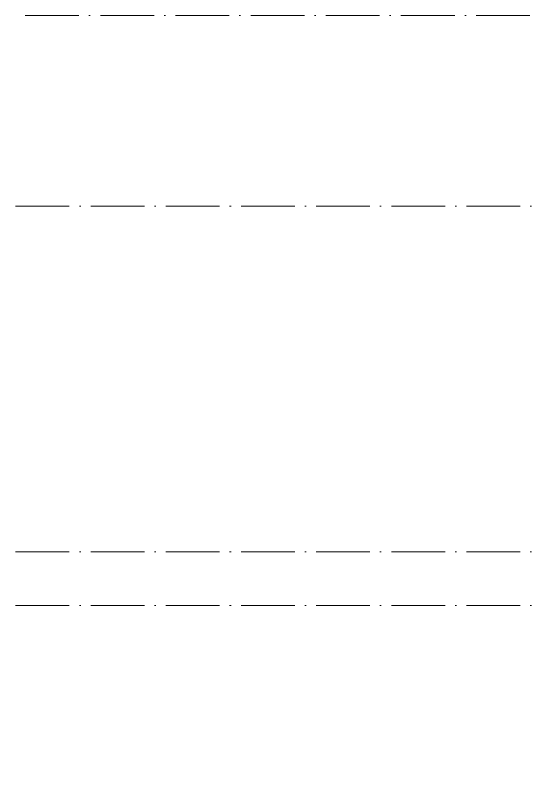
# Model space of a CAD drawing. Header units: millimetres. Extents: x -537608 to 253996, y -217170 to 186033.
# Drawn here: x 6277 to 15867, y 38602 to 53141 of the extents above; entities that cross this region are included whole.
import ezdxf

# ---------------------------------------------------------------- set-up
doc = ezdxf.new("R2010")
doc.units = ezdxf.units.MM
doc.linetypes.add('50_200_ШТРИХ_1Т_ш5_п1_п1_', pattern=[1400, 1000, -200, 0, -200])
doc.layers.add('2) окраска коммуникации', color=152, linetype='Continuous', lineweight=30)
doc.layers.add('Оси-3', color=7, linetype='50_200_ШТРИХ_1Т_ш5_п1_п1_', lineweight=9, true_color=0xaaaaaa)

# ---------------------------------------------------------------- blocks, each defined once
blk = doc.blocks.new('osi')
at = {"layer": 'Оси-3'}
for p, q in [((48058.72818769132, 120505.8139574398), (6276.785662427095, 120505.8139574399)), ((6276.785662427095, 116955.4664726871), (48058.72818769132, 116955.466472687)), ((6276.785662427095, 110505.8139574398), (48058.72818769132, 110505.8139574396)), ((6276.785662427095, 109505.8139574398), (48058.72818769132, 109505.8139574396))]:
    blk.add_line(p, q, dxfattribs=at)

msp = doc.modelspace()

# ---------------------------------------------------------------- hatches: boundary and pattern name
at = {"layer": '2) окраска коммуникации'}
h = msp.add_hatch(dxfattribs=at)
h.set_pattern_fill('ANSI31', color=5, scale=222)
h.set_pattern_definition([(45, (0, 0), (-498.404214719338, 498.404214719338), [])])
edge = h.paths.add_edge_path()
edge.add_spline(control_points=[(14740.99116389477, 31736.4445102989), (15131.77748347353, 31240.35681643861), (15776.04791178787, 31736.4445102989), (16599.86738505098, 31229.80227973987), (17413.1267018388, 31852.55000690371), (18564.36224352219, 31430.34756550891), (19511.70016077696, 31609.73623807146), (20476.37293806579, 31286.18309490895), (21388.18905913481, 31682.37077409297), (23543.86713847145, 31398.15961928468), (25142.84617526643, 31635.87264626403), (26250.61031443463, 31940.75672509093), (27400.66940129618, 31619.34836796951), (28533.81423400342, 31551.7411667431), (29565.48285409156, 31315.11596245063), (30123.59891939349, 30385.51694558747), (30123.59891939349, 28940.75672509092), (30361.14656624105, 27861.69770151714), (29904.50671355799, 27625.07249722467), (30716.3117583564, 26408.14287514926), (29701.55584037141, 25799.6780641115), (30191.82709085871, 24138.02821084659), (29802.83649453707, 23428.15189885441), (30225.65249506501, 22840.75672509095), (31527.92279675254, 22397.14208015159), (31544.83549885568, 23276.03569609497), (32440.76629245911, 23681.6789034534), (32440.76629245911, 25371.85963322863), (31798.52447835193, 25709.89563936065), (32440.76629245911, 26402.86945193144), (31798.52447835193, 27247.96016637643), (32440.76629245912, 27940.93397894723), (31713.9609678362, 28940.75672509092), (32440.76629245911, 29681.82010964223), (31227.86808478368, 30157.82508811708), (31227.86808478368, 29833.93631240167), (30513.16687876754, 30036.75791608088), (30513.16687876755, 30640.75672509107), (30445.51607035496, 31456.50914183562), (30445.51607035497, 31940.75672509092), (30851.10740648513, 33173.15346554713), (30681.98193750461, 33967.53807995748), (30174.60397851211, 34322.47588639613), (29515.01170059131, 34508.39568976883), (28534.07963476144, 34508.39568976883), (27705.36188785988, 34491.4938894622), (26876.64414095855, 34711.21729344805), (26504.56624674029, 35437.99540574686), (26673.69326777174, 36671.82682812889), (27333.28399364161, 37690.75672509093), (29075.87588152476, 37962.48300360166), (29583.25539256842, 39078.00182383752), (29836.94437206467, 40007.60084070067), (30209.020714232, 40328.73574564094), (30039.89524525148, 41292.13836311735), (30834.78758794651, 41325.94196373061), (31646.59418479609, 41511.8617671032), (31578.94337638328, 42796.39859040512), (31038.04887137655, 43395.45751042175), (32188.10640618694, 45068.73643989034), (31139.52353194426, 45744.80845215451), (32188.10640618694, 46708.21176874568), (31443.95061775018, 47654.71258591546), (32440.76629245911, 49192.77641381638), (32440.76629245911, 49192.77641381638), (32173.12445579679, 50384.24497263215), (31479.70832572062, 51550.46989290265), (30312.73808880709, 50908.20148125174), (29331.80602297722, 51415.25549044984), (28164.83578606369, 50823.69247971871), (26507.40029226104, 51651.88069474231), (25492.64282222488, 51347.64828922343), (24241.11062684678, 50603.968376618), (25019.76230561524, 48970.756725091), (24377.08428184874, 47708.09349931765), (25628.61647722684, 46508.06567754888), (24258.69536712649, 44849.756725091), (25459.49100824632, 43415.03552232555), (24359.83478463162, 42498.756725091), (25442.24151102919, 40892.23908326216), (24426.30448206863, 39586.33381495823), (24781.46812213259, 38673.63659840159), (24595.42995104915, 38098.97468886222), (23766.71220414783, 37811.64408364997), (22362.96568984119, 38335.60059226956), (21804.84962453926, 37794.74228334334), (20705.52864398714, 38420.10959380248), (20333.45230182004, 37777.84048303671), (19386.34564019646, 38470.81499472237), (18190.76629245964, 37057.95774037833), (19620.94904588675, 35371.468336944), (19130.4837889974, 34314.54792414117), (19739.33640855784, 33883.756725091), (18927.53136375942, 33370.75672509094), (18927.53136375942, 32481.25978540001), (17828.2119352587, 32396.75078386697), (17506.87214734987, 32802.39399122552), (16796.54331517057, 32430.55438448023), (16289.1638041269, 33123.52889616578), (15578.8349719476, 32633.37598815945), (14834.67918351083, 32447.45618478686), (14740.99116389477, 31736.4445102989)], knot_values=[0, 0, 0, 0, 1, 2, 3, 4, 5, 6, 7, 8, 9, 10, 11, 12, 13, 14, 15, 16, 17, 18, 19, 20, 21, 22, 23, 24, 25, 26, 27, 28, 29, 30, 31, 32, 33, 34, 35, 36, 37, 38, 39, 40, 41, 42, 43, 44, 45, 46, 47, 48, 49, 50, 51, 52, 53, 54, 55, 56, 57, 58, 59, 60, 61, 62, 63, 64, 65, 66, 67, 68, 69, 70, 71, 72, 73, 74, 75, 76, 77, 78, 79, 80, 81, 82, 83, 84, 85, 86, 87, 88, 89, 90, 91, 92, 93, 94, 95, 96, 97, 98, 99, 99, 99, 99], degree=3, periodic=0)
edge = h.paths.add_edge_path(flags=16)
edge.add_arc((22544.98928886915, 33187.72435860254), 1274.567205917258, 125.00000004974521, 234.99999995025502, ccw=False)
edge.add_arc((22480.44887711637, 35183.67976172602), 1162.044431998314, 125.0000000497451, 234.9999999502549, ccw=False)
edge.add_arc((23223.25432581509, 35872.63045756009), 1433.645541916495, 59.43173917583039, 169.4317390763406, ccw=False)
edge.add_arc((22841.3587730449, 35418.21655080371), 2021.488717905952, -53.33912159542018, 56.66087830508968, ccw=False)
edge.add_arc((23105.28765246309, 33225.25789586018), 1102.633641852591, -78.79029658103138, 31.20970331947842, ccw=False)
edge.add_arc((22566.78386672283, 32670.81568058215), 919.0678340200262, 215.000000049745, 324.999999950255, ccw=False)
edge = h.paths.add_edge_path(flags=16)
edge.add_arc((27986.83756570477, 41405.52630285393), 1174.761648407511, 125.0000000497451, 234.9999999502549, ccw=False)
edge.add_arc((28558.59347687719, 44146.69517674956), 2171.587658382488, 125.0000000497451, 234.9999999502549, ccw=False)
edge.add_arc((28227.3881231524, 47231.40584914992), 1594.148746454434, 125.00000004974521, 234.99999995025502, ccw=False)
edge.add_arc((28424.95068807816, 48543.42732456892), 1111.9458483979, 70.31799187557522, 180.3179917760853, ccw=False)
edge.add_arc((28646.74901642844, 48444.58918232478), 1155.950819868962, -27.59113456386177, 82.40886533664792, ccw=False)
edge.add_arc((28769.54780831526, 46621.45089794799), 1572.051704682641, -54.99999995025502, 54.9999999502549, ccw=False)
edge.add_arc((28615.64219952108, 43826.15217625645), 1840.377944830278, -54.9999999502549, 54.99999995025502, ccw=False)
edge.add_arc((28550.27171001673, 41706.07874614431), 1277.401584025117, -81.3467366515178, 28.65326324899212, ccw=False)
edge.add_arc((28027.74221210186, 40943.67040324055), 872.5123162488143, 215.0000000497448, 324.9999999502551, ccw=False)

# ---------------------------------------------------------------- linework, layer by layer
msp.add_open_spline([(14740.99116389477, 31736.4445102989), (15131.77748347353, 31240.35681643861), (15776.04791178787, 31736.4445102989), (16599.86738505098, 31229.80227973987), (17413.1267018388, 31852.55000690371), (18564.36224352219, 31430.34756550891), (19511.70016077696, 31609.73623807146), (20476.37293806579, 31286.18309490895), (21388.18905913481, 31682.37077409297), (23543.86713847145, 31398.15961928468), (25142.84617526643, 31635.87264626403), (26250.61031443463, 31940.75672509093), (27400.66940129618, 31619.34836796951), (28533.81423400342, 31551.7411667431), (29565.48285409156, 31315.11596245063), (30123.59891939349, 30385.51694558747), (30123.59891939349, 28940.75672509092), (30361.14656624105, 27861.69770151714), (29904.50671355799, 27625.07249722467), (30716.3117583564, 26408.14287514926), (29701.55584037141, 25799.6780641115), (30191.82709085871, 24138.02821084659), (29802.83649453707, 23428.15189885441), (30225.65249506501, 22840.75672509095), (31527.92279675254, 22397.14208015159), (31544.83549885568, 23276.03569609497), (32440.76629245911, 23681.6789034534), (32440.76629245911, 25371.85963322863), (31798.52447835193, 25709.89563936065), (32440.76629245911, 26402.86945193144), (31798.52447835193, 27247.96016637643), (32440.76629245912, 27940.93397894723), (31713.9609678362, 28940.75672509092), (32440.76629245911, 29681.82010964223), (31227.86808478368, 30157.82508811708), (31227.86808478368, 29833.93631240167), (30513.16687876754, 30036.75791608088), (30513.16687876755, 30640.75672509107), (30445.51607035496, 31456.50914183562), (30445.51607035497, 31940.75672509092), (30851.10740648513, 33173.15346554713), (30681.98193750461, 33967.53807995748), (30174.60397851211, 34322.47588639613), (29515.01170059131, 34508.39568976883), (28534.07963476144, 34508.39568976883), (27705.36188785988, 34491.4938894622), (26876.64414095855, 34711.21729344805), (26504.56624674029, 35437.99540574686), (26673.69326777174, 36671.82682812889), (27333.28399364161, 37690.75672509093), (29075.87588152476, 37962.48300360166), (29583.25539256842, 39078.00182383752), (29836.94437206467, 40007.60084070067), (30209.020714232, 40328.73574564094), (30039.89524525148, 41292.13836311735), (30834.78758794651, 41325.94196373061), (31646.59418479609, 41511.8617671032), (31578.94337638328, 42796.39859040512), (31038.04887137655, 43395.45751042175), (32188.10640618694, 45068.73643989034), (31139.52353194426, 45744.80845215451), (32188.10640618694, 46708.21176874568), (31443.95061775018, 47654.71258591546), (32440.76629245911, 49192.77641381638), (32440.76629245911, 49192.77641381638), (32173.12445579679, 50384.24497263215), (31479.70832572062, 51550.46989290265), (30312.73808880709, 50908.20148125174), (29331.80602297722, 51415.25549044984), (28164.83578606369, 50823.69247971871), (26507.40029226104, 51651.88069474231), (25492.64282222488, 51347.64828922343), (24241.11062684678, 50603.968376618), (25019.76230561524, 48970.756725091), (24377.08428184874, 47708.09349931765), (25628.61647722684, 46508.06567754888), (24258.69536712649, 44849.756725091), (25459.49100824632, 43415.03552232555), (24359.83478463162, 42498.756725091), (25442.24151102919, 40892.23908326216), (24426.30448206863, 39586.33381495823), (24781.46812213259, 38673.63659840159), (24595.42995104915, 38098.97468886222), (23766.71220414783, 37811.64408364997), (22362.96568984119, 38335.60059226956), (21804.84962453926, 37794.74228334334), (20705.52864398714, 38420.10959380248), (20333.45230182004, 37777.84048303671), (19386.34564019646, 38470.81499472237), (18190.76629245964, 37057.95774037833), (19620.94904588675, 35371.468336944), (19130.4837889974, 34314.54792414117), (19739.33640855784, 33883.756725091), (18927.53136375942, 33370.75672509094), (18927.53136375942, 32481.25978540001), (17828.2119352587, 32396.75078386697), (17506.87214734987, 32802.39399122552), (16796.54331517057, 32430.55438448023), (16289.1638041269, 33123.52889616578), (15578.8349719476, 32633.37598815945), (14834.67918351083, 32447.45618478686), (14740.99116389477, 31736.4445102989)], degree=3, dxfattribs=at)

# ---------------------------------------------------------------- block references
msp.add_blockref('osi', (-1.164153218269348e-10, -67365.05723234877))

doc.saveas('drawing.dxf')
